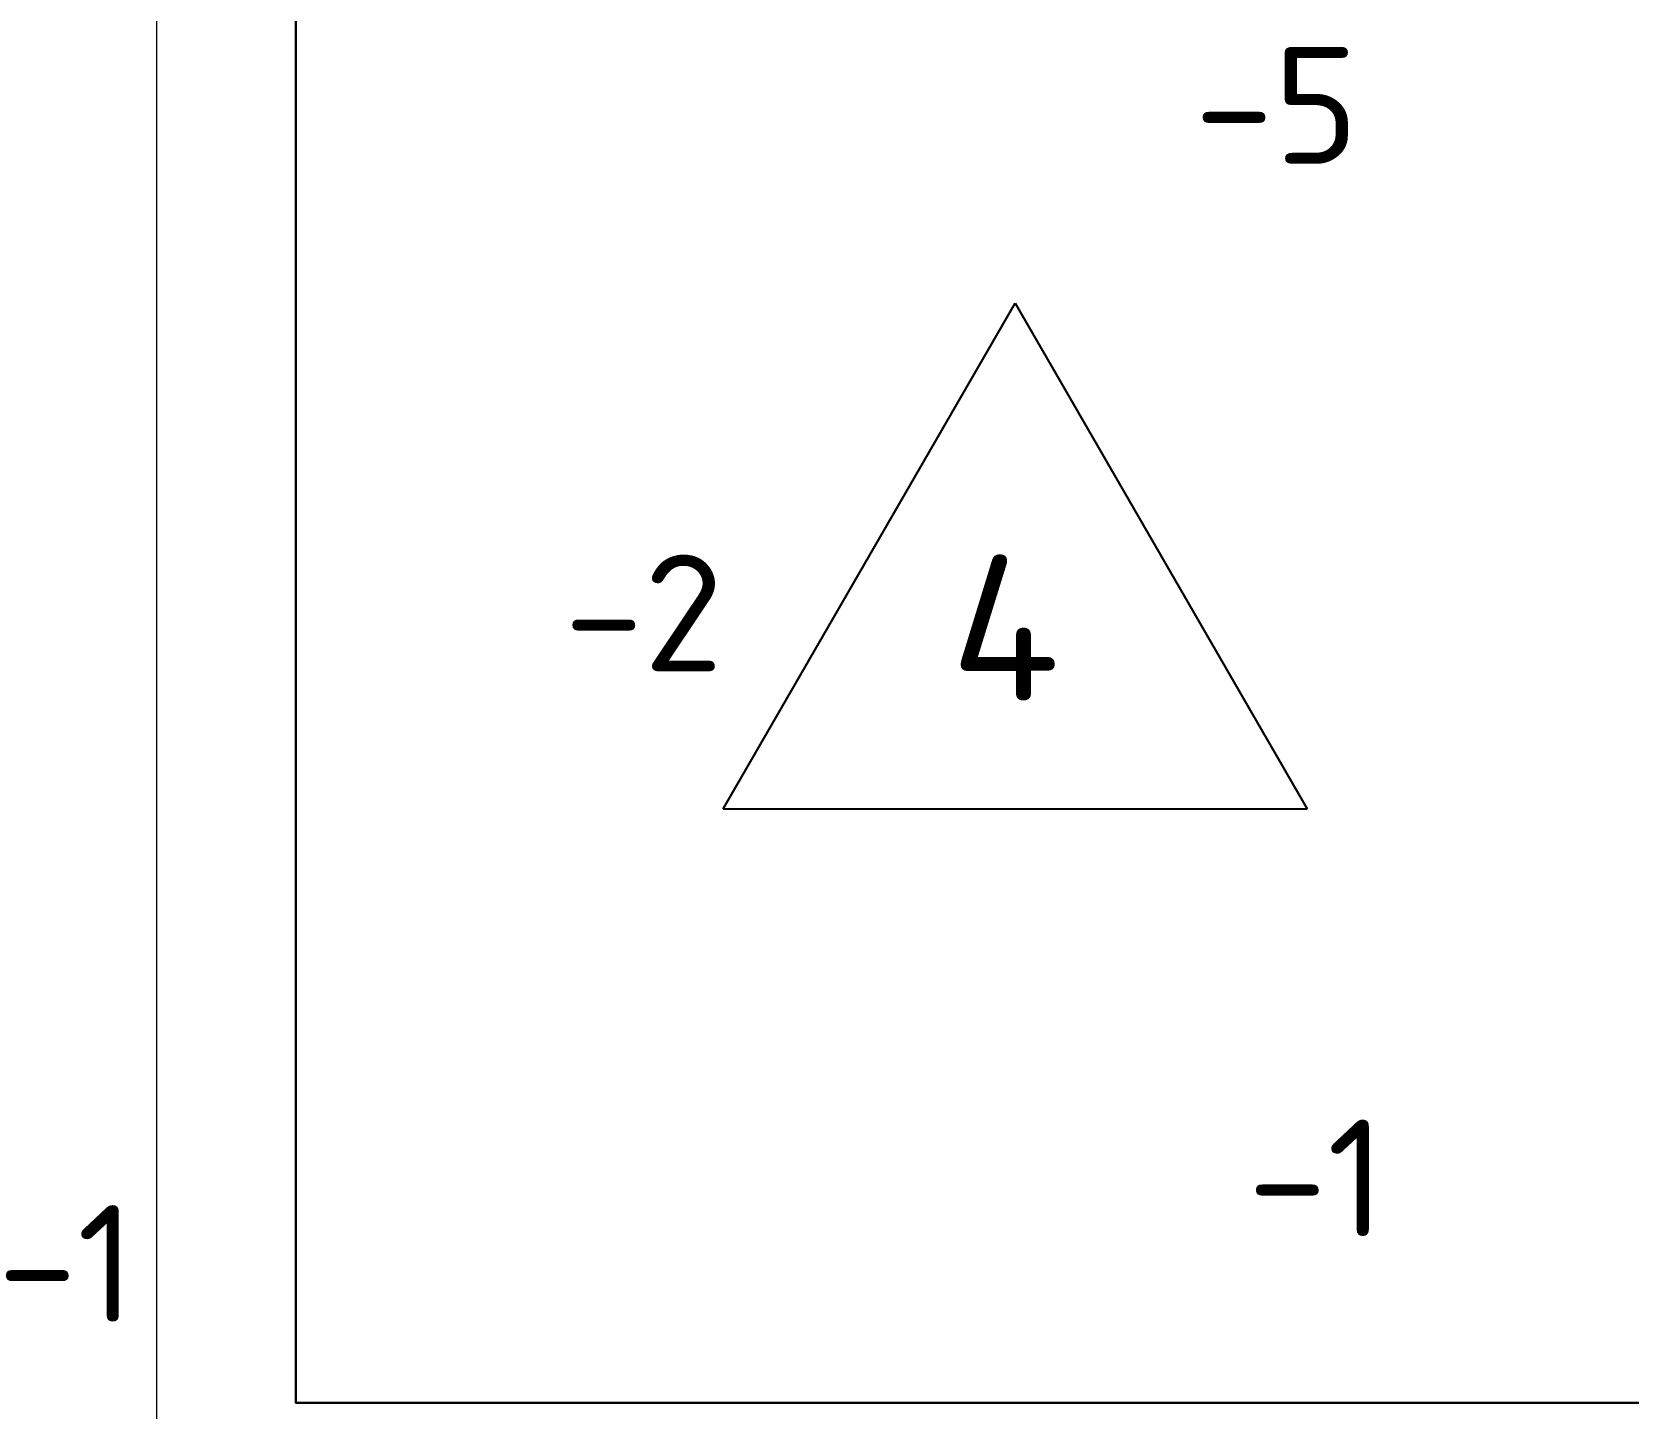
# Model space of a CAD drawing. Header units: metres. Extents: x -2111 to 158, y 19 to 1277.
# Drawn here: x 43.562 to 46.295, y 21.5 to 23.856 of the extents above; entities that cross this region are included whole.
import ezdxf
from ezdxf.enums import TextEntityAlignment as Align

# ---------------------------------------------------------------- set-up
doc = ezdxf.new("R2010")
doc.units = ezdxf.units.M
doc.linetypes.add('Xref_level ST-8$0$DASHDOT', pattern=[25.4, 12.7, -6.35, 0, -6.35])
doc.layers.add('01', color=123, linetype='Continuous')
doc.layers.add('высотные отклонения', color=7, linetype='Continuous')
doc.layers.add('_5-1_Площадь помещений', color=2, linetype='Continuous', plot=False)
doc.layers.add('ГКЛ (контур)', color=255, linetype='Continuous', plot=False)
doc.layers.add('Оси', color=250, linetype='Xref_level ST-8$0$DASHDOT', lineweight=5)
doc.styles.add('Норм 2.5', font='isocpeur.ttf', dxfattribs={"height": 2.5})

# ---------------------------------------------------------------- blocks, each defined once
blk = doc.blocks.new('Номер_помещения')
blk.add_wipeout([(-5, 0), (0, 8.66), (5, 0)])
for p, q in [((-5, 0), (0, 8.66)), ((0, 8.66), (5, 0)), ((-5, 0), (5, 0))]:
    blk.add_line(p, q)
at = {"style": 'Норм 2.5'}
blk.add_attdef('НОМЕР', text='', height=2.5, dxfattribs=at).set_placement((-0.171, 3.102), align=Align.MIDDLE_CENTER)

msp = doc.modelspace()

# ---------------------------------------------------------------- linework, layer by layer
at = {"layer": '_5-1_Площадь помещений'}
msp.add_lwpolyline([(46.3756, 21.5086), (44.0136, 21.5086), (44.0136, 27.4616), (46.3756, 27.4616)], close=True, dxfattribs=at)
at = {"layer": 'ГКЛ (контур)'}
for points in [[(44.0136, 27.4615), (44.0136, 21.5086)], [(44.0136, 21.5086), (46.3756, 21.5086)]]:
    msp.add_lwpolyline(points, dxfattribs=at)
at = {"layer": 'Оси'}
msp.add_line((43.7756, 20.0131), (43.7756, 34.0648), dxfattribs=at)

# ---------------------------------------------------------------- texts
at = {"layer": 'высотные отклонения', "insert": (43.6211, 21.7473, 24.5494), "char_height": 0.2, "width": 0.2, "attachment_point": 5, "style": 'Норм 2.5', "bg_fill": 3, "box_fill_scale": 1.1, "bg_fill_color": 256, "bg_fill_true_color": 13158600, "bg_fill_transparency": 0}
msp.add_mtext('-1', dxfattribs=at)

# ---------------------------------------------------------------- next in the draw order: block references
at = {"layer": '01', "xscale": 0.1, "yscale": 0.1, "zscale": 0.1}
msp.add_blockref('Номер_помещения', (45.2451, 22.5256), dxfattribs=at).add_auto_attribs({'НОМЕР': '4'})

# ---------------------------------------------------------------- next in the draw order: texts
at = {"layer": 'высотные отклонения', "char_height": 0.2, "width": 0.2, "attachment_point": 5, "style": 'Норм 2.5', "bg_fill": 3, "box_fill_scale": 1.1, "bg_fill_color": 256, "bg_fill_true_color": 13158600, "bg_fill_transparency": 0}
for s, insert in [('-5', (45.6927, 23.7303, 24.5452)), ('-2', (44.6092, 22.861, 24.5477)), ('-1', (45.7612, 21.8937, 24.5489))]:
    msp.add_mtext(s, dxfattribs=dict(at, insert=insert))

doc.saveas('drawing.dxf')
